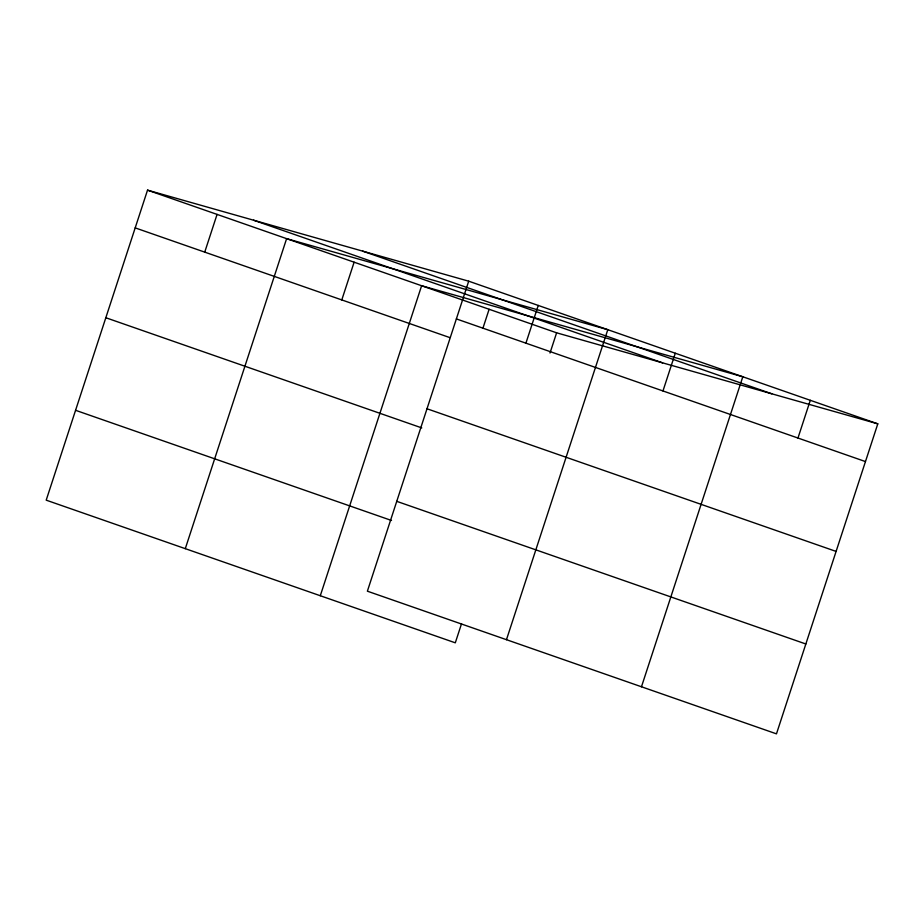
<?xml version="1.0" encoding="UTF-8"?>
<svg xmlns="http://www.w3.org/2000/svg" width="924" height="924" viewBox="0 0 924 924"><rect width="100%" height="100%" fill="white"/><g stroke="black" fill="none" stroke-linecap="round" stroke-linejoin="round"><path stroke-width="1.39" d="M468.699 281.185L367.382 591.187L776.472 733.852L877.8 423.839L468.699 281.185L147.528 190.148L46.2 500.161L455.301 642.815L461.526 623.758M204.735 252.125L217.071 214.403M185.297 548.66L286.613 238.658L607.796 329.695L506.468 639.697M341.788 299.919L354.123 262.197M320.293 595.737L421.621 285.735L742.804 376.773L641.475 686.775M482.952 328.136L489.119 309.274M525.918 343.162L538.253 305.44M550.011 353.014L556.618 332.813L877.8 423.839M662.97 390.956L675.294 353.234M797.966 438.034L810.302 400.311M362.716 251.143L771.806 393.797M253.511 220.189L662.612 362.855M147.528 190.148L556.618 332.813M456.375 318.919L865.465 461.573M135.193 227.882L449.792 337.583M427.003 408.766L836.105 551.42M105.821 317.729L421.771 427.904M396.743 501.339L805.844 643.993M75.572 410.302L391.51 520.478"/></g></svg>
